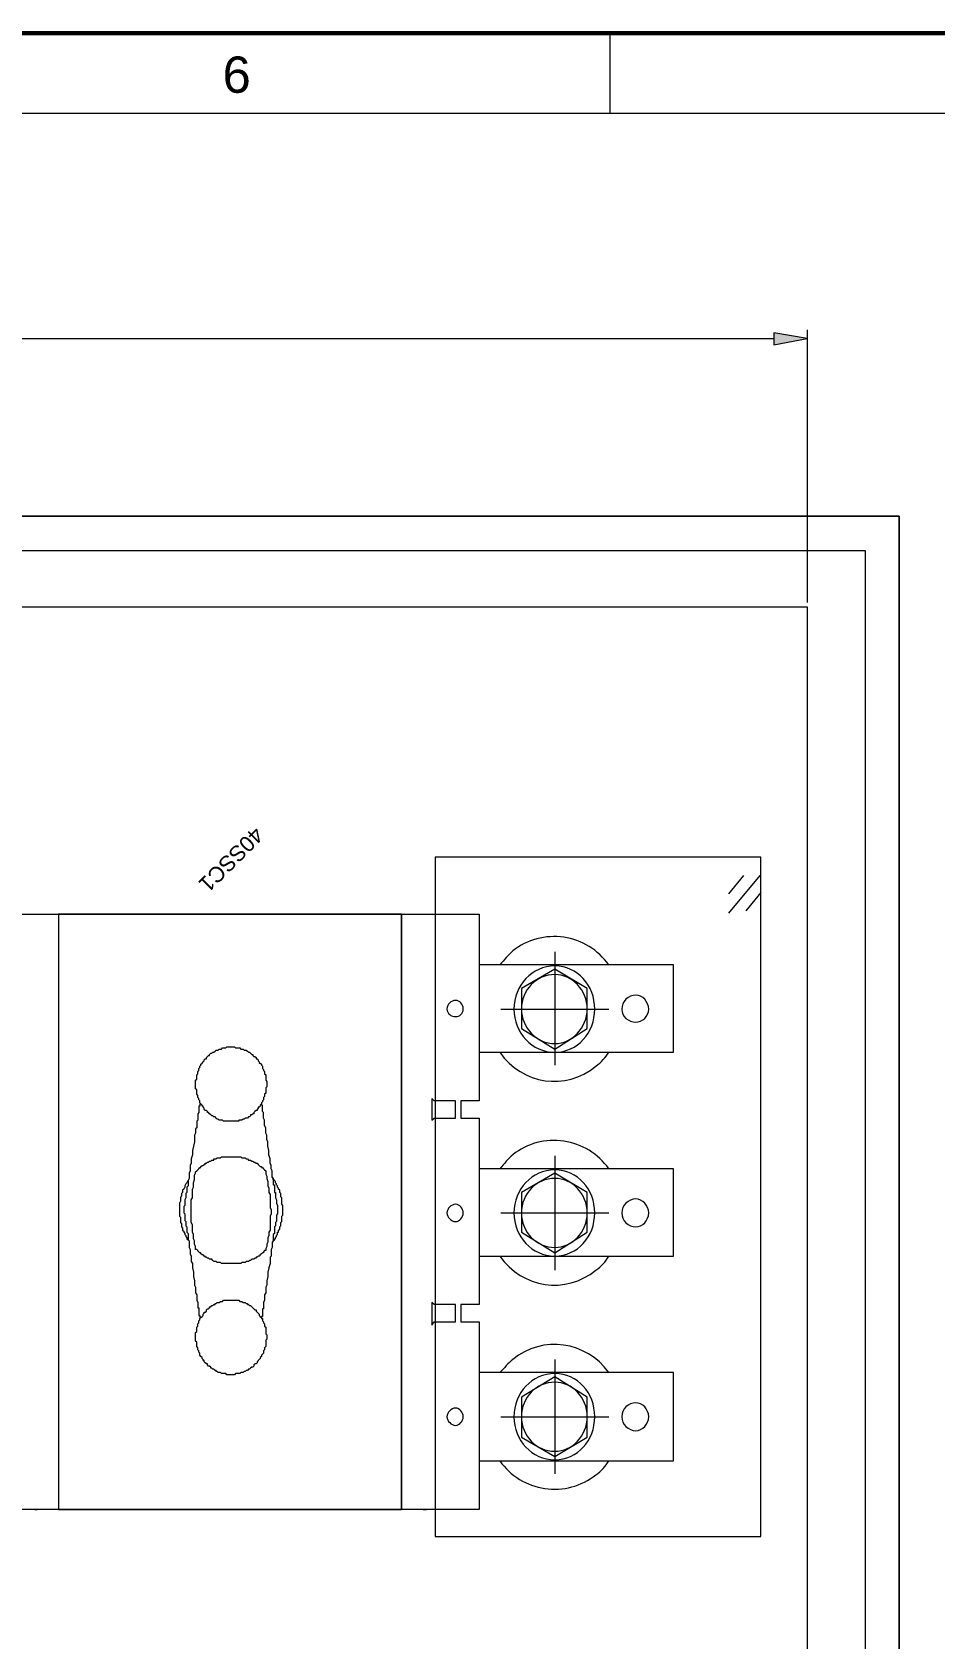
# Model space of a CAD drawing. Header units: millimetres. Extents: x 1004 to 59588, y 686 to 38112.
# Drawn here: x 27949 to 28441, y 7908 to 8784 of the extents above; entities that cross this region are included whole.
import ezdxf

# ---------------------------------------------------------------- set-up
doc = ezdxf.new("R2010")
doc.units = ezdxf.units.MM
doc.layers.add('PDF10_Geometry', color=7, linetype='Continuous')
doc.layers.add('PDF10_Text', color=7, linetype='Continuous')
doc.styles.add('PDF Arial', font='arial.ttf')

msp = doc.modelspace()

# ---------------------------------------------------------------- hatches: boundary and pattern name
at = {"layer": 'PDF10_Geometry', "transparency": 33554559}
msp.add_hatch(color=256, dxfattribs=at).paths.add_polyline_path([(28353.69, 8620.31), (28353.69, 8613.84), (28371.93, 8617.37), (28371.93, 8617.37)])

# ---------------------------------------------------------------- linework, layer by layer
at = {"layer": 'PDF10_Geometry', "lineweight": 25}
for points in [[(29463.69, 8784.43), (25448.99, 8784.43), (25448.99, 5868.55), (29463.69, 5868.55)], [(29463.69, 8783.25), (25448.99, 8783.25)]]:
    msp.add_lwpolyline(points, close=True, dxfattribs=at)
at = {"layer": 'PDF10_Geometry', "lineweight": 13}
for points in [[(28264.28, 8783.25), (28264.28, 8740.31)], [(25448.99, 8740.31), (29463.69, 8740.31)]]:
    msp.add_lwpolyline(points, dxfattribs=at)
at = {"layer": 'PDF10_Geometry', "lineweight": 18}
for points in [[(27359.58, 8617.37), (28353.69, 8617.37)], [(28371.93, 8622.08), (28371.93, 8473.25)], [(27921.93, 8201.49), (27921.93, 8209.14), (27921.93, 8247.37), (27921.93, 8300.31), (27921.93, 8303.25), (28193.1, 8303.25), (28193.1, 8300.31), (28193.1, 8247.37), (28193.1, 8209.14), (28193.1, 8201.49)], [(28183.1, 8303.25), (28193.1, 8303.25)], [(28234.28, 8282.67), (28234.28, 8220.9)], [(28204.87, 8251.49), (28263.69, 8251.49)], [(28193.1, 8204.43), (28193.1, 8201.49), (28183.1, 8201.49), (28183.1, 8192.08), (28193.1, 8192.08), (28193.1, 8189.14), (28193.1, 8135.61), (28193.1, 8097.96), (28193.1, 8090.31)], [(28234.28, 8171.49), (28234.28, 8109.14)], [(28204.87, 8140.31), (28263.69, 8140.31)], [(28193.1, 8093.25), (28193.1, 8090.31), (28183.1, 8090.31), (28183.1, 8080.9), (28193.1, 8080.9), (28193.1, 8077.96), (28193.1, 8024.43), (28193.1, 7986.2), (28193.1, 7978.55), (27921.93, 7978.55), (27921.93, 7986.2), (27921.93, 8024.43), (27921.93, 8077.96), (27921.93, 8080.9), (27931.93, 8080.9), (27931.93, 8090.31), (27921.93, 8090.31), (27921.93, 8093.25)], [(28234.28, 8060.31), (28234.28, 7997.96)], [(28204.87, 8029.14), (28263.69, 8029.14)], [(27950.75, 7978.55), (27951.93, 7978.55)], [(28162.52, 7978.55), (28164.28, 7978.55)]]:
    msp.add_lwpolyline(points, dxfattribs=at)
for points in [[(28371.93, 8617.37), (28353.69, 8620.31), (28353.69, 8613.84)], [(28234.28, 8273.25), (28216.05, 8262.67), (28216.05, 8240.9), (28234.28, 8229.73), (28251.93, 8240.9), (28251.93, 8262.67)], [(28180.16, 8192.08), (28180.16, 8201.49), (28168.4, 8201.49), (28167.22, 8202.67), (28167.22, 8190.9), (28168.4, 8192.08)], [(28234.28, 8162.08), (28216.05, 8151.49), (28216.05, 8129.73), (28234.28, 8118.55), (28251.93, 8129.73), (28251.93, 8151.49)], [(28180.16, 8080.9), (28180.16, 8090.31), (28168.4, 8090.31), (28167.22, 8091.49), (28167.22, 8079.14), (28168.4, 8080.9)], [(28234.28, 8050.9), (28216.05, 8039.73), (28216.05, 8017.96), (28234.28, 8007.37), (28251.93, 8017.96), (28251.93, 8039.73)]]:
    msp.add_lwpolyline(points, close=True, dxfattribs=at)
at = {"layer": 'PDF10_Geometry', "lineweight": 0}
for points in [[(27296.05, 6609.73), (28421.93, 6609.73), (28421.93, 6705.61), (28421.93, 8520.31), (27296.05, 8520.31), (27296.05, 6705.61), (27296.05, 8520.31), (28421.93, 8520.31), (28421.93, 6705.61), (27296.05, 6705.61), (28421.93, 6705.61), (27296.05, 6705.61), (27296.05, 6609.73), (27296.05, 6705.61)], [(28346.05, 8324.43), (28328.99, 8303.84)], [(28337.22, 8324.43), (28328.99, 8314.43)], [(28346.63, 8315.02), (28338.4, 8305.02)], [(28150.75, 8303.25), (28150.75, 7978.55)], [(28080.75, 8124.43), (28080.75, 8125.02), (28081.34, 8125.61), (28081.34, 8126.2), (28081.93, 8126.2), (28081.93, 8126.78), (28082.52, 8127.37), (28082.52, 8127.96), (28083.1, 8128.55), (28083.1, 8129.14), (28083.1, 8129.73), (28083.69, 8129.73), (28083.69, 8130.31), (28083.69, 8130.9), (28084.28, 8131.49), (28084.28, 8132.08), (28084.28, 8132.67), (28084.87, 8133.25), (28084.87, 8133.84), (28084.87, 8134.43), (28084.87, 8135.02), (28085.46, 8135.61), (28085.46, 8136.2), (28085.46, 8136.78), (28085.46, 8137.37), (28085.46, 8137.96), (28085.46, 8138.55), (28086.05, 8139.14), (28086.05, 8139.73), (28086.05, 8140.31), (28086.05, 8140.9), (28086.05, 8141.49), (28086.05, 8142.08), (28086.05, 8142.67), (28086.05, 8143.25), (28086.05, 8143.84), (28086.05, 8144.43), (28085.46, 8145.02), (28085.46, 8145.61), (28085.46, 8146.2), (28085.46, 8146.78), (28085.46, 8147.37), (28085.46, 8147.96), (28085.46, 8148.55), (28084.87, 8149.14), (28084.87, 8149.73), (28084.87, 8150.31), (28084.87, 8150.9), (28084.28, 8151.49), (28084.28, 8152.08), (28084.28, 8152.67), (28083.69, 8153.25), (28083.69, 8153.84), (28083.1, 8154.43), (28083.1, 8155.02), (28082.52, 8155.61), (28082.52, 8156.2), (28081.93, 8156.78), (28081.93, 8157.37), (28081.34, 8157.96), (28080.75, 8158.55), (28080.75, 8159.14), (28080.16, 8159.73), (28080.16, 8160.9), (28080.16, 8162.08), (28080.16, 8163.25), (28079.58, 8164.43), (28079.58, 8165.02), (28079.58, 8166.2), (28078.99, 8167.37), (28078.99, 8168.55), (28078.99, 8169.73), (28078.4, 8172.08), (28078.4, 8174.43), (28077.81, 8176.78), (28077.81, 8179.14), (28077.22, 8180.31), (28077.22, 8181.49), (28077.22, 8182.67), (28076.63, 8183.84), (28076.63, 8185.02), (28076.63, 8186.2), (28076.63, 8186.78), (28076.05, 8187.96), (28076.05, 8189.14), (28076.05, 8190.31), (28076.05, 8190.9), (28075.46, 8192.08), (28075.46, 8192.67), (28075.46, 8193.25), (28075.46, 8193.84), (28075.46, 8194.43), (28075.46, 8195.02), (28074.87, 8195.61), (28074.87, 8196.2), (28074.87, 8196.78), (28074.87, 8197.37), (28074.87, 8197.96), (28074.87, 8198.55), (28074.87, 8199.14), (28074.28, 8199.14), (28074.28, 8199.73), (28073.69, 8199.14), (28073.69, 8198.55), (28073.1, 8197.96), (28072.52, 8197.96), (28072.52, 8197.37), (28071.93, 8196.78), (28071.93, 8196.2), (28071.34, 8196.2), (28070.75, 8195.61), (28070.16, 8195.02), (28070.16, 8194.43), (28069.58, 8194.43), (28068.99, 8193.84), (28068.4, 8193.84), (28068.4, 8193.25), (28067.81, 8192.67), (28067.22, 8192.67), (28066.63, 8192.08), (28066.05, 8192.08), (28065.46, 8192.08), (28064.87, 8191.49), (28064.28, 8191.49), (28063.69, 8190.9), (28063.1, 8190.9), (28062.52, 8190.9), (28061.93, 8190.9), (28061.93, 8190.31), (28061.34, 8190.31), (28060.16, 8190.31), (28059.58, 8190.31), (28058.99, 8190.31), (28058.4, 8190.31), (28057.81, 8190.31), (28057.22, 8190.31), (28056.63, 8190.31), (28056.05, 8190.31), (28055.46, 8190.31), (28054.87, 8190.31), (28054.28, 8190.31), (28053.69, 8190.31), (28053.1, 8190.9), (28052.52, 8190.9), (28051.93, 8190.9), (28051.34, 8190.9), (28050.75, 8191.49), (28050.16, 8191.49), (28049.58, 8192.08), (28048.99, 8192.67), (28048.4, 8192.67), (28047.81, 8193.25), (28047.22, 8193.25), (28046.63, 8193.84), (28046.05, 8194.43), (28045.46, 8195.02), (28044.87, 8195.02), (28044.87, 8195.61), (28044.28, 8196.2), (28043.69, 8196.2), (28043.1, 8196.78), (28043.1, 8197.37), (28042.52, 8197.96), (28042.52, 8198.55), (28041.93, 8198.55), (28041.93, 8199.14), (28041.34, 8199.73), (28040.75, 8200.31), (28040.75, 8200.9), (28040.75, 8201.49), (28040.16, 8202.08), (28040.16, 8202.67), (28039.58, 8203.25), (28039.58, 8203.84), (28039.58, 8204.43), (28038.99, 8205.02), (28038.99, 8205.61), (28038.99, 8206.2), (28038.99, 8206.78), (28038.99, 8207.37), (28038.4, 8207.96), (28038.4, 8208.55), (28038.4, 8209.14), (28038.4, 8210.31), (28038.4, 8210.9), (28038.4, 8211.49), (28038.4, 8212.08), (28038.4, 8212.67), (28038.99, 8213.25), (28038.99, 8213.84), (28038.99, 8214.43), (28038.99, 8215.02), (28038.99, 8215.61), (28039.58, 8216.2), (28039.58, 8216.78), (28039.58, 8217.37), (28040.16, 8217.96), (28040.16, 8218.55), (28040.16, 8219.14), (28040.75, 8219.73), (28040.75, 8220.31), (28041.34, 8220.9), (28041.34, 8221.49), (28041.93, 8222.08), (28042.52, 8222.67), (28043.1, 8223.25), (28043.1, 8223.84), (28043.69, 8224.43), (28044.28, 8224.43), (28044.28, 8225.02), (28044.87, 8225.61), (28045.46, 8226.2), (28046.05, 8226.2), (28046.05, 8226.78), (28046.63, 8227.37), (28047.22, 8227.37), (28047.81, 8227.96), (28048.4, 8227.96), (28048.99, 8228.55), (28049.58, 8229.14), (28050.16, 8229.14), (28050.75, 8229.14), (28051.34, 8229.73), (28051.93, 8229.73), (28052.52, 8229.73), (28053.1, 8230.31), (28053.69, 8230.31), (28054.28, 8230.31), (28054.87, 8230.31), (28055.46, 8230.9), (28056.05, 8230.9), (28056.63, 8230.9), (28057.22, 8230.9), (28057.81, 8230.9), (28058.4, 8230.9), (28058.99, 8230.9), (28059.58, 8230.9), (28060.16, 8230.31), (28060.75, 8230.31), (28061.34, 8230.31), (28061.93, 8230.31), (28062.52, 8230.31), (28063.1, 8229.73), (28063.69, 8229.73), (28064.28, 8229.73), (28064.87, 8229.14), (28065.46, 8229.14), (28066.05, 8229.14), (28066.63, 8228.55), (28067.22, 8227.96), (28067.81, 8227.96), (28068.4, 8227.37), (28068.99, 8226.78), (28069.58, 8226.78), (28069.58, 8226.2), (28070.16, 8225.61), (28070.75, 8225.61), (28071.34, 8225.02), (28071.34, 8224.43), (28071.93, 8224.43), (28072.52, 8223.84), (28072.52, 8223.25), (28073.1, 8222.67), (28073.1, 8222.08), (28073.69, 8222.08), (28074.28, 8221.49), (28074.28, 8220.9), (28074.87, 8220.31), (28074.87, 8219.73), (28074.87, 8219.14), (28075.46, 8218.55), (28075.46, 8217.96), (28076.05, 8217.37), (28076.05, 8216.78), (28076.05, 8216.2), (28076.63, 8215.61), (28076.63, 8215.02), (28076.63, 8214.43), (28076.63, 8213.84), (28076.63, 8213.25), (28076.63, 8212.67), (28077.22, 8212.08), (28077.22, 8211.49), (28077.22, 8210.31), (28077.22, 8209.73), (28077.22, 8209.14), (28076.63, 8208.55), (28076.63, 8207.96), (28076.63, 8207.37), (28076.63, 8206.78), (28076.63, 8206.2), (28076.63, 8205.61), (28076.05, 8205.02), (28076.05, 8204.43), (28076.05, 8203.84), (28075.46, 8203.25), (28075.46, 8202.67), (28075.46, 8202.08), (28074.87, 8201.49), (28074.87, 8200.9), (28074.28, 8200.31), (28074.28, 8199.73)], [(28057.81, 8230.9), (28057.81, 8230.9)], [(28057.81, 8230.9), (28057.81, 8230.9)], [(28057.81, 8230.9), (28057.81, 8230.9)], [(28042.52, 8222.67), (28042.52, 8222.67)], [(28048.99, 8228.55), (28048.99, 8228.55)], [(28066.63, 8228.55), (28066.63, 8228.55)], [(28040.75, 8199.73), (28040.75, 8199.14), (28040.75, 8198.55), (28040.16, 8198.55), (28040.16, 8197.96), (28040.16, 8197.37), (28040.16, 8196.78), (28040.16, 8196.2), (28040.16, 8195.61), (28040.16, 8195.02), (28039.58, 8194.43), (28039.58, 8193.84), (28039.58, 8193.25), (28039.58, 8192.67), (28039.58, 8192.08), (28039.58, 8190.9), (28038.99, 8190.31), (28038.99, 8189.14), (28038.99, 8187.96), (28038.99, 8186.78), (28038.4, 8186.2), (28038.4, 8185.02), (28038.4, 8183.84), (28037.81, 8182.67), (28037.81, 8181.49), (28037.81, 8180.31), (28037.81, 8179.14), (28037.22, 8176.78), (28036.63, 8174.43), (28036.63, 8172.08), (28036.05, 8169.73), (28036.05, 8168.55), (28036.05, 8167.37), (28035.46, 8166.2), (28035.46, 8165.02), (28035.46, 8164.43), (28035.46, 8163.25), (28034.87, 8162.08), (28034.87, 8160.9), (28034.87, 8159.73), (28034.87, 8159.14), (28034.28, 8157.96), (28034.28, 8157.37), (28034.28, 8156.78), (28034.28, 8156.2), (28034.28, 8155.61), (28034.28, 8155.02), (28033.69, 8154.43), (28033.69, 8153.84), (28033.69, 8153.25), (28033.69, 8152.67), (28033.69, 8152.08), (28033.69, 8151.49), (28033.1, 8150.9), (28033.1, 8150.31), (28033.1, 8149.73), (28033.1, 8149.14), (28033.1, 8148.55), (28032.52, 8147.37), (28032.52, 8146.78), (28032.52, 8145.61), (28032.52, 8144.43), (28031.93, 8143.84), (28031.93, 8142.67), (28031.93, 8142.08), (28031.93, 8141.49), (28031.93, 8140.9), (28031.93, 8140.31), (28032.52, 8139.73), (28032.52, 8139.14), (28032.52, 8138.55), (28032.52, 8137.96), (28032.52, 8137.37), (28032.52, 8136.78), (28032.52, 8136.2), (28033.1, 8135.61), (28033.1, 8135.02), (28033.1, 8134.43), (28033.1, 8133.84), (28033.1, 8133.25), (28033.69, 8132.67), (28033.69, 8132.08), (28033.69, 8131.49), (28033.69, 8130.9), (28033.69, 8130.31), (28033.69, 8129.73), (28034.28, 8129.14), (28034.28, 8128.55), (28034.28, 8127.96), (28034.28, 8127.37), (28034.28, 8126.78), (28034.28, 8126.2), (28034.28, 8125.61), (28034.87, 8125.02), (28034.87, 8124.43), (28034.87, 8123.25), (28034.87, 8122.08), (28034.87, 8121.49), (28035.46, 8120.31), (28035.46, 8119.14), (28035.46, 8117.96), (28036.05, 8116.78), (28036.05, 8116.2), (28036.05, 8115.02), (28036.05, 8113.84), (28036.63, 8112.67), (28036.63, 8110.31), (28037.22, 8107.96), (28037.22, 8105.61), (28037.81, 8103.25), (28037.81, 8102.08), (28037.81, 8100.9), (28038.4, 8099.73), (28038.4, 8098.55), (28038.4, 8097.96), (28038.4, 8096.78), (28038.99, 8095.61), (28038.99, 8094.43), (28038.99, 8093.84), (28038.99, 8092.67), (28039.58, 8091.49), (28039.58, 8090.9), (28039.58, 8089.73), (28039.58, 8089.14), (28039.58, 8088.55), (28040.16, 8088.55), (28040.16, 8087.96), (28040.16, 8087.37), (28040.16, 8086.78), (28040.16, 8086.2), (28040.16, 8085.61), (28040.16, 8085.02), (28040.16, 8084.43), (28040.75, 8084.43), (28040.75, 8083.84), (28040.75, 8083.25)], [(28040.16, 8198.55), (28040.16, 8198.55)], [(28040.16, 8197.96), (28040.16, 8197.96)], [(28040.16, 8197.37), (28040.16, 8197.37)], [(28040.16, 8197.37), (28040.16, 8197.37)], [(28040.16, 8196.78), (28040.16, 8196.78)], [(28040.16, 8195.61), (28040.16, 8195.61)], [(28040.16, 8195.02), (28040.16, 8195.02)], [(28040.75, 8199.73), (28040.75, 8199.73)], [(28040.75, 8199.73), (28040.75, 8199.73)], [(28040.75, 8199.73), (28040.75, 8199.73)], [(28040.75, 8199.73), (28040.75, 8199.73)], [(28040.75, 8199.73), (28040.75, 8199.73)], [(28040.75, 8199.73), (28040.75, 8199.73)], [(28040.75, 8199.14), (28040.75, 8199.14)], [(28040.75, 8199.14), (28040.75, 8199.14)], [(28040.75, 8199.14), (28040.75, 8199.14)], [(28074.28, 8199.73), (28074.28, 8199.73)], [(28074.28, 8199.73), (28074.28, 8199.73)], [(28074.28, 8199.73), (28074.28, 8199.73)], [(28074.28, 8199.73), (28074.28, 8199.73)], [(28074.28, 8199.73), (28074.28, 8199.73)], [(28074.28, 8199.73), (28074.28, 8199.73)], [(28074.28, 8199.14), (28074.28, 8199.14)], [(28074.87, 8199.14), (28074.87, 8199.14)], [(28074.87, 8198.55), (28074.87, 8198.55)], [(28074.87, 8198.55), (28074.87, 8198.55)], [(28074.87, 8197.96), (28074.87, 8197.96)], [(28074.87, 8197.37), (28074.87, 8197.37)], [(28074.87, 8197.37), (28074.87, 8197.37)], [(28074.87, 8196.78), (28074.87, 8196.78)], [(28074.87, 8195.61), (28074.87, 8195.61)], [(28075.46, 8195.02), (28075.46, 8195.02)], [(28039.58, 8193.84), (28039.58, 8193.84)], [(28039.58, 8192.67), (28039.58, 8192.67)], [(28046.63, 8193.84), (28046.63, 8193.84)], [(28049.58, 8192.08), (28049.58, 8192.08)], [(28075.46, 8193.84), (28075.46, 8193.84)], [(28075.46, 8192.67), (28075.46, 8192.67)], [(28057.81, 8170.9), (28057.81, 8170.9)], [(28066.63, 8169.73), (28066.63, 8169.73)], [(28038.4, 8162.67), (28038.4, 8162.67)], [(28038.4, 8162.67), (28038.4, 8162.67)], [(28038.4, 8162.67), (28038.4, 8162.67)], [(28038.4, 8162.67), (28038.4, 8162.67)], [(28039.58, 8163.84), (28039.58, 8163.84)], [(28070.16, 8167.96), (28070.16, 8167.96)], [(28072.52, 8166.78), (28072.52, 8166.78)], [(28076.05, 8163.84), (28076.05, 8163.84)], [(28076.05, 8163.84), (28076.05, 8163.84)], [(28076.05, 8163.84), (28076.05, 8163.84)], [(28076.05, 8163.84), (28076.05, 8163.84)], [(28076.05, 8163.84), (28076.05, 8163.84)], [(28076.05, 8163.84), (28076.05, 8163.84)], [(28034.28, 8157.96), (28033.69, 8156.78), (28033.1, 8156.2), (28032.52, 8155.02), (28032.52, 8154.43), (28031.93, 8153.25), (28031.34, 8152.67), (28031.34, 8151.49), (28030.75, 8150.9), (28030.75, 8149.73), (28030.16, 8148.55), (28030.16, 8147.37), (28030.16, 8146.78), (28029.58, 8145.61), (28029.58, 8144.43), (28029.58, 8143.25), (28029.58, 8142.67), (28029.58, 8142.08), (28029.58, 8141.49), (28029.58, 8140.9), (28029.58, 8140.31), (28029.58, 8139.73), (28029.58, 8139.14), (28029.58, 8138.55), (28030.16, 8137.96), (28030.16, 8137.37), (28030.16, 8136.78), (28030.16, 8136.2), (28030.16, 8135.61), (28030.16, 8135.02), (28030.75, 8134.43), (28030.75, 8133.84), (28030.75, 8133.25), (28030.75, 8132.67), (28031.34, 8132.08), (28031.34, 8131.49), (28031.34, 8130.9), (28031.93, 8130.31), (28031.93, 8129.73), (28032.52, 8129.14), (28032.52, 8128.55), (28033.1, 8127.96), (28033.1, 8127.37), (28033.69, 8126.78), (28033.69, 8126.2), (28034.28, 8125.61), (28034.87, 8125.02)], [(28033.69, 8154.43), (28033.69, 8154.43)], [(28033.69, 8153.84), (28033.69, 8153.84)], [(28033.69, 8152.67), (28033.69, 8152.67)], [(28033.69, 8152.08), (28033.69, 8152.08)], [(28033.69, 8151.49), (28033.69, 8151.49)], [(28033.69, 8151.49), (28033.69, 8151.49)], [(28034.28, 8155.61), (28034.28, 8155.61)], [(28080.16, 8159.73), (28080.75, 8159.14), (28080.75, 8157.96), (28080.75, 8157.37), (28080.75, 8156.78), (28080.75, 8156.2), (28080.75, 8155.61), (28081.34, 8155.61), (28081.34, 8155.02), (28081.34, 8154.43), (28081.34, 8153.84), (28081.34, 8153.25), (28081.34, 8152.67), (28081.34, 8152.08), (28081.34, 8151.49), (28081.93, 8151.49), (28081.93, 8150.9), (28081.93, 8150.31), (28081.93, 8149.73), (28081.93, 8149.14), (28081.93, 8148.55), (28082.52, 8147.37), (28082.52, 8146.78), (28082.52, 8145.61), (28083.1, 8144.43), (28083.1, 8143.84), (28083.1, 8142.67), (28083.1, 8142.08), (28083.1, 8141.49), (28083.1, 8140.9), (28083.1, 8140.31), (28083.1, 8139.73), (28082.52, 8139.14), (28082.52, 8138.55), (28082.52, 8137.96), (28082.52, 8137.37), (28082.52, 8136.78), (28082.52, 8136.2), (28082.52, 8135.61), (28081.93, 8135.02), (28081.93, 8134.43), (28081.93, 8133.84), (28081.93, 8133.25), (28081.34, 8132.67), (28081.34, 8132.08), (28081.34, 8131.49), (28081.34, 8130.9), (28081.34, 8130.31), (28081.34, 8129.73), (28081.34, 8129.14), (28080.75, 8128.55), (28080.75, 8127.96), (28080.75, 8127.37), (28080.75, 8126.78), (28080.75, 8126.2), (28080.75, 8125.61), (28080.75, 8125.02), (28080.16, 8124.43), (28080.16, 8123.25), (28080.16, 8122.08), (28080.16, 8121.49), (28079.58, 8120.31), (28079.58, 8119.14), (28079.58, 8117.96), (28079.58, 8116.78), (28078.99, 8116.2), (28078.99, 8115.02), (28078.99, 8113.84), (28078.99, 8112.67), (28078.4, 8110.31), (28077.81, 8107.96), (28077.81, 8105.61), (28077.22, 8103.25), (28077.22, 8102.08), (28077.22, 8100.9), (28076.63, 8099.73), (28076.63, 8098.55), (28076.63, 8097.96), (28076.63, 8096.78), (28076.05, 8095.61), (28076.05, 8094.43), (28076.05, 8093.84), (28076.05, 8092.67), (28075.46, 8091.49), (28075.46, 8090.9), (28075.46, 8089.73), (28075.46, 8089.14), (28075.46, 8088.55), (28075.46, 8087.96), (28074.87, 8087.96), (28074.87, 8087.37), (28074.87, 8086.78), (28074.87, 8086.2), (28074.87, 8085.61), (28074.87, 8085.02), (28074.87, 8084.43), (28074.87, 8083.84), (28074.28, 8083.84), (28074.28, 8083.25)], [(28081.34, 8157.96), (28081.34, 8157.96)], [(28081.34, 8154.43), (28081.34, 8154.43)], [(28081.34, 8153.84), (28081.34, 8153.84)], [(28081.34, 8152.67), (28081.34, 8152.67)], [(28081.34, 8152.08), (28081.34, 8152.08)], [(28081.93, 8151.49), (28081.93, 8151.49)], [(28083.69, 8153.84), (28083.69, 8153.84)], [(28033.1, 8150.9), (28033.1, 8150.9)], [(28033.1, 8150.31), (28033.1, 8150.31)], [(28033.1, 8150.31), (28033.1, 8150.31)], [(28033.1, 8149.73), (28033.1, 8149.73)], [(28033.1, 8149.73), (28033.1, 8149.73)], [(28033.1, 8149.73), (28033.1, 8149.73)], [(28033.1, 8149.73), (28033.1, 8149.73)], [(28033.1, 8149.14), (28033.1, 8149.14)], [(28033.1, 8149.14), (28033.1, 8149.14)], [(28033.1, 8149.14), (28033.1, 8149.14)], [(28033.1, 8149.14), (28033.1, 8149.14)], [(28081.93, 8150.9), (28081.93, 8150.9)], [(28081.93, 8150.31), (28081.93, 8150.31)], [(28081.93, 8150.31), (28081.93, 8150.31)], [(28081.93, 8149.73), (28081.93, 8149.73)], [(28081.93, 8149.73), (28081.93, 8149.73)], [(28081.93, 8149.73), (28081.93, 8149.73)], [(28081.93, 8149.73), (28081.93, 8149.73)], [(28081.93, 8149.14), (28081.93, 8149.14)], [(28081.93, 8149.14), (28081.93, 8149.14)], [(28081.93, 8149.14), (28081.93, 8149.14)], [(28081.93, 8149.14), (28081.93, 8149.14)], [(28029.58, 8142.08), (28029.58, 8142.08)], [(28029.58, 8142.08), (28029.58, 8142.08)], [(28029.58, 8141.49), (28029.58, 8141.49)], [(28032.52, 8129.14), (28032.52, 8129.14)], [(28033.69, 8132.67), (28033.69, 8132.67)], [(28033.69, 8132.67), (28033.69, 8132.67)], [(28033.69, 8132.67), (28033.69, 8132.67)], [(28033.69, 8132.67), (28033.69, 8132.67)], [(28033.69, 8132.67), (28033.69, 8132.67)], [(28033.69, 8132.67), (28033.69, 8132.67)], [(28033.69, 8132.08), (28033.69, 8132.08)], [(28033.69, 8132.08), (28033.69, 8132.08)], [(28033.69, 8132.08), (28033.69, 8132.08)], [(28033.69, 8131.49), (28033.69, 8131.49)], [(28033.69, 8131.49), (28033.69, 8131.49)], [(28033.69, 8130.9), (28033.69, 8130.9)], [(28033.69, 8130.9), (28033.69, 8130.9)], [(28033.69, 8130.31), (28033.69, 8130.31)], [(28033.69, 8129.73), (28033.69, 8129.73)], [(28034.28, 8129.14), (28034.28, 8129.14)], [(28034.28, 8127.96), (28034.28, 8127.96)], [(28034.28, 8127.37), (28034.28, 8127.37)], [(28034.28, 8125.61), (28034.28, 8125.61)], [(28080.75, 8127.96), (28080.75, 8127.96)], [(28080.75, 8127.37), (28080.75, 8127.37)], [(28081.34, 8132.67), (28081.34, 8132.67)], [(28081.34, 8132.67), (28081.34, 8132.67)], [(28081.34, 8132.67), (28081.34, 8132.67)], [(28081.34, 8132.67), (28081.34, 8132.67)], [(28081.34, 8132.67), (28081.34, 8132.67)], [(28081.34, 8132.67), (28081.34, 8132.67)], [(28081.34, 8132.08), (28081.34, 8132.08)], [(28081.34, 8132.08), (28081.34, 8132.08)], [(28081.34, 8132.08), (28081.34, 8132.08)], [(28081.34, 8131.49), (28081.34, 8131.49)], [(28081.34, 8131.49), (28081.34, 8131.49)], [(28081.34, 8130.9), (28081.34, 8130.9)], [(28081.34, 8130.9), (28081.34, 8130.9)], [(28081.34, 8130.31), (28081.34, 8130.31)], [(28081.34, 8129.73), (28081.34, 8129.73)], [(28081.34, 8129.14), (28081.34, 8129.14)], [(28038.4, 8120.9), (28038.4, 8120.9)], [(28038.4, 8120.9), (28038.4, 8120.9)], [(28038.4, 8120.9), (28038.4, 8120.9)], [(28038.4, 8120.9), (28038.4, 8120.9)], [(28039.58, 8119.73), (28039.58, 8119.73)], [(28073.69, 8117.37), (28073.69, 8117.37)], [(28076.63, 8120.31), (28076.63, 8120.31)], [(28076.63, 8119.73), (28076.63, 8119.73)], [(28076.63, 8119.73), (28076.63, 8119.73)], [(28076.63, 8119.73), (28076.63, 8119.73)], [(28047.81, 8114.43), (28047.81, 8114.43)], [(28067.81, 8114.43), (28067.81, 8114.43)], [(28057.81, 8092.67), (28057.81, 8092.67)], [(28057.81, 8092.67), (28057.81, 8092.67)], [(28057.81, 8092.67), (28057.81, 8092.67)], [(28039.58, 8089.73), (28039.58, 8089.73)], [(28040.16, 8087.96), (28040.16, 8087.96)], [(28040.16, 8086.78), (28040.16, 8086.78)], [(28040.16, 8086.2), (28040.16, 8086.2)], [(28040.16, 8085.61), (28040.16, 8085.61)], [(28040.16, 8085.02), (28040.16, 8085.02)], [(28040.16, 8085.02), (28040.16, 8085.02)], [(28040.75, 8083.84), (28040.75, 8083.84)], [(28040.75, 8083.84), (28040.75, 8083.84)], [(28040.75, 8083.84), (28040.75, 8083.84)], [(28040.75, 8083.25), (28040.75, 8083.25)], [(28040.75, 8083.25), (28040.75, 8083.25)], [(28040.75, 8083.25), (28040.75, 8083.25)], [(28040.75, 8083.25), (28040.75, 8083.25)], [(28040.75, 8083.25), (28040.75, 8083.25)], [(28040.75, 8083.25), (28040.75, 8083.25)], [(28040.75, 8083.25), (28040.75, 8083.25)], [(28041.34, 8083.25), (28041.34, 8083.25)], [(28069.58, 8088.55), (28069.58, 8088.55)], [(28072.52, 8085.61), (28072.52, 8085.61)], [(28074.28, 8083.25), (28074.28, 8083.25)], [(28074.28, 8083.25), (28074.28, 8083.25)], [(28074.28, 8083.25), (28074.28, 8083.25)], [(28074.28, 8083.25), (28074.28, 8083.25)], [(28074.28, 8083.25), (28074.28, 8083.25)], [(28074.28, 8083.25), (28074.28, 8083.25)], [(28074.28, 8083.25), (28074.28, 8083.25)], [(28074.87, 8086.78), (28074.87, 8086.78)], [(28074.87, 8086.2), (28074.87, 8086.2)], [(28074.87, 8085.61), (28074.87, 8085.61)], [(28074.87, 8085.02), (28074.87, 8085.02)], [(28074.87, 8085.02), (28074.87, 8085.02)], [(28074.87, 8084.43), (28074.87, 8084.43)], [(28074.87, 8083.84), (28074.87, 8083.84)], [(28074.87, 8083.84), (28074.87, 8083.84)], [(28075.46, 8089.73), (28075.46, 8089.73)], [(28075.46, 8088.55), (28075.46, 8088.55)], [(28068.4, 8055.61), (28068.4, 8055.61)], [(28072.52, 8059.73), (28072.52, 8059.73)], [(28074.87, 8063.25), (28074.87, 8063.25)], [(28061.93, 8052.67), (28061.93, 8052.67)]]:
    msp.add_lwpolyline(points, dxfattribs=at)
for points in [[(27313.69, 6724.43), (28403.69, 6724.43), (28403.69, 8501.49), (27313.69, 8501.49)], [(28371.93, 8470.9), (28371.93, 6751.49), (27341.34, 6751.49), (27341.34, 8470.9)], [(28168.99, 7963.84), (28346.63, 7963.84), (28346.63, 8334.43), (28168.99, 8334.43)], [(28150.75, 8303.25), (27963.69, 8303.25), (27963.69, 7978.55), (28150.75, 7978.55)], [(28193.1, 8227.96), (28298.99, 8227.96), (28298.99, 8275.61), (28193.1, 8275.61)], [(28038.4, 8162.08), (28038.4, 8162.67), (28038.99, 8163.25), (28039.58, 8163.84), (28040.16, 8164.43), (28040.75, 8165.02), (28041.34, 8165.02), (28041.34, 8165.61), (28041.93, 8166.2), (28042.52, 8166.2), (28043.1, 8166.78), (28043.69, 8166.78), (28043.69, 8167.37), (28044.28, 8167.37), (28044.87, 8167.96), (28045.46, 8167.96), (28046.05, 8168.55), (28046.63, 8168.55), (28047.22, 8169.14), (28047.81, 8169.14), (28048.4, 8169.14), (28048.4, 8169.73), (28048.99, 8169.73), (28049.58, 8169.73), (28050.16, 8170.31), (28050.75, 8170.31), (28051.34, 8170.31), (28051.93, 8170.31), (28052.52, 8170.9), (28053.1, 8170.9), (28053.69, 8170.9), (28054.28, 8170.9), (28054.87, 8170.9), (28055.46, 8170.9), (28056.05, 8170.9), (28056.63, 8170.9), (28057.22, 8170.9), (28057.81, 8170.9), (28058.4, 8170.9), (28058.99, 8170.9), (28059.58, 8170.9), (28060.16, 8170.9), (28060.75, 8170.9), (28061.34, 8170.9), (28061.93, 8170.9), (28062.52, 8170.9), (28063.1, 8170.9), (28063.69, 8170.31), (28064.28, 8170.31), (28064.87, 8170.31), (28065.46, 8170.31), (28066.05, 8169.73), (28066.63, 8169.73), (28067.22, 8169.14), (28067.81, 8169.14), (28068.4, 8169.14), (28068.99, 8168.55), (28069.58, 8168.55), (28070.16, 8167.96), (28070.75, 8167.96), (28071.34, 8167.37), (28071.93, 8167.37), (28072.52, 8166.78), (28073.1, 8166.2), (28073.69, 8165.61), (28074.28, 8165.61), (28074.28, 8165.02), (28074.87, 8165.02), (28075.46, 8164.43), (28076.05, 8163.84), (28076.63, 8163.25), (28076.63, 8162.67), (28076.63, 8161.49), (28077.22, 8160.31), (28077.22, 8159.14), (28077.81, 8157.37), (28077.81, 8156.2), (28077.81, 8155.02), (28078.4, 8153.84), (28078.4, 8152.67), (28078.4, 8151.49), (28078.99, 8150.31), (28078.99, 8149.14), (28078.99, 8147.96), (28078.99, 8146.78), (28078.99, 8145.61), (28078.99, 8144.43), (28078.99, 8143.25), (28079.58, 8142.08), (28079.58, 8140.9), (28079.58, 8139.73), (28078.99, 8138.55), (28078.99, 8136.78), (28078.99, 8135.61), (28078.99, 8134.43), (28078.99, 8133.25), (28078.99, 8132.08), (28078.99, 8130.9), (28078.4, 8129.73), (28078.4, 8128.55), (28078.4, 8127.96), (28077.81, 8126.78), (28077.81, 8125.61), (28077.81, 8124.43), (28077.22, 8123.25), (28077.22, 8122.08), (28076.63, 8120.9), (28076.63, 8120.31), (28076.63, 8119.73), (28076.05, 8119.73), (28075.46, 8119.14), (28075.46, 8118.55), (28074.87, 8118.55), (28074.28, 8117.96), (28073.69, 8117.37), (28073.1, 8116.78), (28072.52, 8116.78), (28071.93, 8116.2), (28071.34, 8116.2), (28071.34, 8115.61), (28070.75, 8115.61), (28070.16, 8115.02), (28069.58, 8115.02), (28068.99, 8115.02), (28068.4, 8114.43), (28067.81, 8114.43), (28067.22, 8113.84), (28066.63, 8113.84), (28066.05, 8113.84), (28065.46, 8113.25), (28064.87, 8113.25), (28064.28, 8113.25), (28063.69, 8113.25), (28063.1, 8112.67), (28062.52, 8112.67), (28061.93, 8112.67), (28061.34, 8112.67), (28060.75, 8112.67), (28060.16, 8112.67), (28059.58, 8112.67), (28058.99, 8112.67), (28058.4, 8112.67), (28057.81, 8112.67), (28057.22, 8112.67), (28056.63, 8112.67), (28056.05, 8112.67), (28055.46, 8112.67), (28054.87, 8112.67), (28054.28, 8112.67), (28053.69, 8112.67), (28053.1, 8112.67), (28052.52, 8112.67), (28051.93, 8113.25), (28051.34, 8113.25), (28050.75, 8113.25), (28050.16, 8113.25), (28049.58, 8113.84), (28048.99, 8113.84), (28048.4, 8113.84), (28047.81, 8114.43), (28047.22, 8115.02), (28046.63, 8115.02), (28046.05, 8115.02), (28045.46, 8115.61), (28044.87, 8115.61), (28044.28, 8116.2), (28043.69, 8116.2), (28043.69, 8116.78), (28043.1, 8116.78), (28042.52, 8117.37), (28041.93, 8117.37), (28041.34, 8117.96), (28041.34, 8118.55), (28040.75, 8118.55), (28040.16, 8119.14), (28039.58, 8119.73), (28038.99, 8120.31), (28038.4, 8120.31), (28038.4, 8120.9), (28038.4, 8122.08), (28037.81, 8123.25), (28037.81, 8123.84), (28037.81, 8125.02), (28037.22, 8126.2), (28037.22, 8127.37), (28037.22, 8128.55), (28036.63, 8129.73), (28036.63, 8130.31), (28036.63, 8131.49), (28036.63, 8132.67), (28036.63, 8133.84), (28036.05, 8135.02), (28036.05, 8136.2), (28036.05, 8136.78), (28036.05, 8137.96), (28036.05, 8139.14), (28036.05, 8140.31), (28036.05, 8141.49), (28036.05, 8142.67), (28036.05, 8143.84), (28036.05, 8145.02), (28036.05, 8146.2), (28036.05, 8147.37), (28036.63, 8148.55), (28036.63, 8149.73), (28036.63, 8150.9), (28036.63, 8152.08), (28036.63, 8153.25), (28037.22, 8154.43), (28037.22, 8155.61), (28037.22, 8156.78), (28037.81, 8158.55), (28037.81, 8159.73), (28037.81, 8160.9)], [(28193.1, 8116.78), (28298.99, 8116.78), (28298.99, 8164.43), (28193.1, 8164.43)], [(28057.81, 8092.67), (28058.4, 8092.67), (28058.99, 8092.67), (28059.58, 8092.67), (28060.16, 8092.67), (28060.75, 8092.67), (28061.34, 8092.67), (28061.93, 8092.67), (28062.52, 8092.08), (28063.1, 8092.08), (28063.69, 8092.08), (28064.28, 8091.49), (28064.87, 8091.49), (28065.46, 8091.49), (28066.05, 8090.9), (28066.63, 8090.9), (28066.63, 8090.31), (28067.22, 8090.31), (28067.81, 8089.73), (28068.4, 8089.73), (28068.99, 8089.14), (28069.58, 8088.55), (28070.16, 8087.96), (28070.75, 8087.37), (28071.34, 8087.37), (28071.34, 8086.78), (28071.93, 8086.2), (28072.52, 8085.61), (28073.1, 8085.02), (28073.1, 8084.43), (28073.69, 8083.84), (28074.28, 8083.25), (28074.28, 8082.67), (28074.87, 8082.67), (28074.87, 8082.08), (28074.87, 8081.49), (28075.46, 8080.9), (28075.46, 8080.31), (28076.05, 8079.73), (28076.05, 8079.14), (28076.05, 8078.55), (28076.63, 8077.96), (28076.63, 8077.37), (28076.63, 8076.78), (28076.63, 8076.2), (28076.63, 8075.02), (28076.63, 8074.43), (28077.22, 8073.84), (28077.22, 8073.25), (28077.22, 8072.67), (28077.22, 8072.08), (28077.22, 8071.49), (28076.63, 8070.9), (28076.63, 8070.31), (28076.63, 8069.73), (28076.63, 8068.55), (28076.63, 8067.96), (28076.63, 8067.37), (28076.05, 8066.78), (28076.05, 8066.2), (28076.05, 8065.61), (28075.46, 8065.02), (28075.46, 8064.43), (28075.46, 8063.84), (28074.87, 8063.25), (28074.28, 8062.67), (28074.28, 8062.08), (28073.69, 8061.49), (28073.69, 8060.9), (28073.1, 8060.31), (28072.52, 8059.73), (28071.93, 8059.14), (28071.93, 8058.55), (28071.34, 8057.96), (28070.75, 8057.96), (28070.16, 8057.37), (28070.16, 8056.78), (28069.58, 8056.2), (28068.99, 8056.2), (28068.4, 8055.61), (28067.81, 8055.02), (28067.22, 8055.02), (28066.63, 8054.43), (28066.05, 8054.43), (28065.46, 8053.84), (28064.87, 8053.84), (28064.28, 8053.25), (28063.69, 8053.25), (28063.1, 8053.25), (28062.52, 8052.67), (28061.93, 8052.67), (28061.34, 8052.67), (28060.16, 8052.67), (28059.58, 8052.08), (28058.99, 8052.08), (28058.4, 8052.08), (28057.81, 8052.08), (28057.22, 8052.08), (28056.63, 8052.08), (28056.05, 8052.08), (28055.46, 8052.08), (28054.87, 8052.67), (28054.28, 8052.67), (28053.69, 8052.67), (28053.1, 8052.67), (28052.52, 8052.67), (28051.93, 8053.25), (28051.34, 8053.25), (28050.75, 8053.25), (28050.16, 8053.84), (28049.58, 8053.84), (28049.58, 8054.43), (28048.99, 8054.43), (28048.4, 8055.02), (28047.81, 8055.02), (28047.22, 8055.61), (28046.63, 8055.61), (28046.63, 8056.2), (28046.05, 8056.78), (28045.46, 8056.78), (28044.87, 8057.37), (28044.87, 8057.96), (28044.28, 8057.96), (28043.69, 8058.55), (28043.1, 8059.14), (28043.1, 8059.73), (28042.52, 8059.73), (28042.52, 8060.31), (28041.93, 8060.9), (28041.93, 8061.49), (28041.34, 8062.08), (28040.75, 8062.67), (28040.75, 8063.25), (28040.75, 8063.84), (28040.16, 8064.43), (28040.16, 8065.02), (28039.58, 8065.61), (28039.58, 8066.2), (28039.58, 8066.78), (28038.99, 8067.37), (28038.99, 8067.96), (28038.99, 8068.55), (28038.99, 8069.14), (28038.99, 8069.73), (28038.4, 8070.31), (28038.4, 8070.9), (28038.4, 8071.49), (28038.4, 8072.08), (28038.4, 8072.67), (28038.4, 8073.25), (28038.4, 8073.84), (28038.4, 8075.02), (28038.99, 8075.61), (28038.99, 8076.2), (28038.99, 8076.78), (28038.99, 8077.37), (28038.99, 8077.96), (28039.58, 8078.55), (28039.58, 8079.14), (28039.58, 8079.73), (28040.16, 8080.31), (28040.16, 8080.9), (28040.16, 8081.49), (28040.75, 8082.08), (28040.75, 8082.67), (28041.34, 8083.25), (28041.93, 8083.84), (28042.52, 8084.43), (28042.52, 8085.02), (28043.1, 8085.61), (28043.1, 8086.2), (28043.69, 8086.2), (28044.28, 8086.78), (28044.28, 8087.37), (28044.87, 8087.96), (28045.46, 8087.96), (28046.05, 8088.55), (28046.05, 8089.14), (28046.63, 8089.14), (28047.22, 8089.73), (28047.81, 8089.73), (28048.4, 8090.31), (28048.99, 8090.31), (28048.99, 8090.9), (28049.58, 8090.9), (28050.16, 8091.49), (28050.75, 8091.49), (28051.34, 8091.49), (28051.93, 8092.08), (28052.52, 8092.08), (28053.1, 8092.08), (28053.69, 8092.67), (28054.28, 8092.67), (28054.87, 8092.67), (28055.46, 8092.67), (28056.05, 8092.67), (28056.63, 8092.67), (28057.22, 8092.67)], [(28193.1, 8005.02), (28298.99, 8005.02), (28298.99, 8053.25), (28193.1, 8053.25)]]:
    msp.add_lwpolyline(points, close=True, dxfattribs=at)
for centre, start, end in [((28233.88, 8254.56), 35.22797, 128.15148), ((28233.88, 8143.38), 35.22797, 128.15148), ((28234.09, 8026.07), 215.22797, 308.15148)]:
    msp.add_arc(centre, 36.49, start, end, dxfattribs=at)
for points in [[(28211.34, 8283.25), (28208.99, 8280.9), (28206.63, 8278.55), (28204.28, 8275.61)], [(28204.28, 8227.96), (28216.63, 8210.31), (28240.16, 8206.78), (28256.63, 8220.31)], [(28256.63, 8220.31), (28259.58, 8222.67), (28261.93, 8225.02), (28263.69, 8227.96)], [(28211.34, 8172.08), (28208.99, 8169.73), (28206.63, 8167.37), (28204.28, 8164.43)], [(28204.28, 8116.78), (28216.63, 8099.14), (28240.16, 8095.61), (28256.63, 8109.14)], [(28256.63, 8109.14), (28259.58, 8110.9), (28261.93, 8113.84), (28263.69, 8116.78)], [(28263.69, 8053.25), (28251.34, 8070.31), (28227.81, 8073.84), (28211.34, 8060.31)], [(28211.34, 8060.31), (28208.99, 8058.55), (28206.63, 8055.61), (28204.28, 8053.25)], [(28256.63, 7997.37), (28259.58, 7999.73), (28261.93, 8002.08), (28263.69, 8005.02)]]:
    msp.add_open_spline(points, degree=3, dxfattribs=at)
at = {"layer": 'PDF10_Geometry', "lineweight": 18}
for points in [[(28234.28, 8275.02), (28221.93, 8275.02), (28211.93, 8264.43), (28211.93, 8251.49)], [(28256.05, 8251.49), (28256.05, 8264.43), (28246.63, 8275.02), (28234.28, 8275.02)], [(28234.28, 8270.31), (28224.28, 8270.31), (28216.05, 8262.08), (28216.05, 8251.49)], [(28251.93, 8251.49), (28251.93, 8262.08), (28243.69, 8270.31), (28234.28, 8270.31)], [(28278.4, 8259.14), (28274.28, 8259.14), (28270.75, 8255.61), (28270.75, 8251.49)], [(28285.46, 8251.49), (28285.46, 8255.61), (28281.93, 8259.14), (28278.4, 8259.14)], [(28180.16, 8256.2), (28177.81, 8256.2), (28175.46, 8254.43), (28175.46, 8251.49)], [(28175.46, 8251.49), (28175.46, 8249.14), (28177.81, 8247.37), (28180.16, 8247.37)], [(28184.28, 8251.49), (28184.28, 8254.43), (28182.52, 8256.2), (28180.16, 8256.2)], [(28180.16, 8247.37), (28182.52, 8247.37), (28184.28, 8249.14), (28184.28, 8251.49)], [(28211.93, 8251.49), (28211.93, 8238.55), (28221.93, 8227.96), (28234.28, 8227.96)], [(28216.05, 8251.49), (28216.05, 8241.49), (28224.28, 8232.67), (28234.28, 8232.67)], [(28234.28, 8232.67), (28243.69, 8232.67), (28251.93, 8241.49), (28251.93, 8251.49)], [(28234.28, 8227.96), (28246.63, 8227.96), (28256.05, 8238.55), (28256.05, 8251.49)], [(28270.75, 8251.49), (28270.75, 8247.37), (28274.28, 8244.43), (28278.4, 8244.43)], [(28278.4, 8244.43), (28281.93, 8244.43), (28285.46, 8247.37), (28285.46, 8251.49)], [(28234.28, 8163.84), (28221.93, 8163.84), (28211.93, 8153.25), (28211.93, 8140.31)], [(28256.05, 8140.31), (28256.05, 8153.25), (28246.63, 8163.84), (28234.28, 8163.84)], [(28234.28, 8159.14), (28224.28, 8159.14), (28216.05, 8150.9), (28216.05, 8140.31)], [(28251.93, 8140.31), (28251.93, 8150.9), (28243.69, 8159.14), (28234.28, 8159.14)], [(28180.16, 8145.02), (28177.81, 8145.02), (28175.46, 8142.67), (28175.46, 8140.31)], [(28184.28, 8140.31), (28184.28, 8142.67), (28182.52, 8145.02), (28180.16, 8145.02)], [(28278.4, 8147.96), (28274.28, 8147.96), (28270.75, 8144.43), (28270.75, 8140.31)], [(28285.46, 8140.31), (28285.46, 8144.43), (28281.93, 8147.96), (28278.4, 8147.96)], [(28175.46, 8140.31), (28175.46, 8137.96), (28177.81, 8135.61), (28180.16, 8135.61)], [(28180.16, 8135.61), (28182.52, 8135.61), (28184.28, 8137.96), (28184.28, 8140.31)], [(28211.93, 8140.31), (28211.93, 8127.37), (28221.93, 8116.78), (28234.28, 8116.78)], [(28216.05, 8140.31), (28216.05, 8129.73), (28224.28, 8121.49), (28234.28, 8121.49)], [(28234.28, 8121.49), (28243.69, 8121.49), (28251.93, 8129.73), (28251.93, 8140.31)], [(28234.28, 8116.78), (28246.63, 8116.78), (28256.05, 8127.37), (28256.05, 8140.31)], [(28270.75, 8140.31), (28270.75, 8136.2), (28274.28, 8132.67), (28278.4, 8132.67)], [(28278.4, 8132.67), (28281.93, 8132.67), (28285.46, 8136.2), (28285.46, 8140.31)], [(28234.28, 8052.67), (28221.93, 8052.67), (28211.93, 8042.08), (28211.93, 8029.14)], [(28234.28, 8047.96), (28224.28, 8047.96), (28216.05, 8039.73), (28216.05, 8029.14)], [(28256.05, 8029.14), (28256.05, 8042.08), (28246.63, 8052.67), (28234.28, 8052.67)], [(28251.93, 8029.14), (28251.93, 8039.73), (28243.69, 8047.96), (28234.28, 8047.96)], [(28180.16, 8033.84), (28177.81, 8033.84), (28175.46, 8031.49), (28175.46, 8029.14)], [(28175.46, 8029.14), (28175.46, 8026.78), (28177.81, 8024.43), (28180.16, 8024.43)], [(28184.28, 8029.14), (28184.28, 8031.49), (28182.52, 8033.84), (28180.16, 8033.84)], [(28180.16, 8024.43), (28182.52, 8024.43), (28184.28, 8026.78), (28184.28, 8029.14)], [(28211.93, 8029.14), (28211.93, 8016.2), (28221.93, 8005.61), (28234.28, 8005.61)], [(28216.05, 8029.14), (28216.05, 8018.55), (28224.28, 8010.31), (28234.28, 8010.31)], [(28234.28, 8010.31), (28243.69, 8010.31), (28251.93, 8018.55), (28251.93, 8029.14)], [(28234.28, 8005.61), (28246.63, 8005.61), (28256.05, 8016.2), (28256.05, 8029.14)], [(28278.4, 8036.78), (28274.28, 8036.78), (28270.75, 8033.25), (28270.75, 8029.14)], [(28270.75, 8029.14), (28270.75, 8025.02), (28274.28, 8021.49), (28278.4, 8021.49)], [(28285.46, 8029.14), (28285.46, 8033.25), (28281.93, 8036.78), (28278.4, 8036.78)], [(28278.4, 8021.49), (28281.93, 8021.49), (28285.46, 8025.02), (28285.46, 8029.14)]]:
    msp.add_open_spline(points, degree=3, dxfattribs=at)

# ---------------------------------------------------------------- texts
at = {"layer": 'PDF10_Text', "insert": (28053.12, 8751.07), "char_height": 19.79, "attachment_point": 7, "style": 'PDF Arial'}
msp.add_mtext('6', dxfattribs=at)
at = {"layer": 'PDF10_Text', "insert": (28070.3, 8351.61), "char_height": 8.421, "attachment_point": 7, "rotation": 225, "style": 'PDF Arial'}
msp.add_mtext('40SSC1', dxfattribs=at)

doc.saveas('drawing.dxf')
